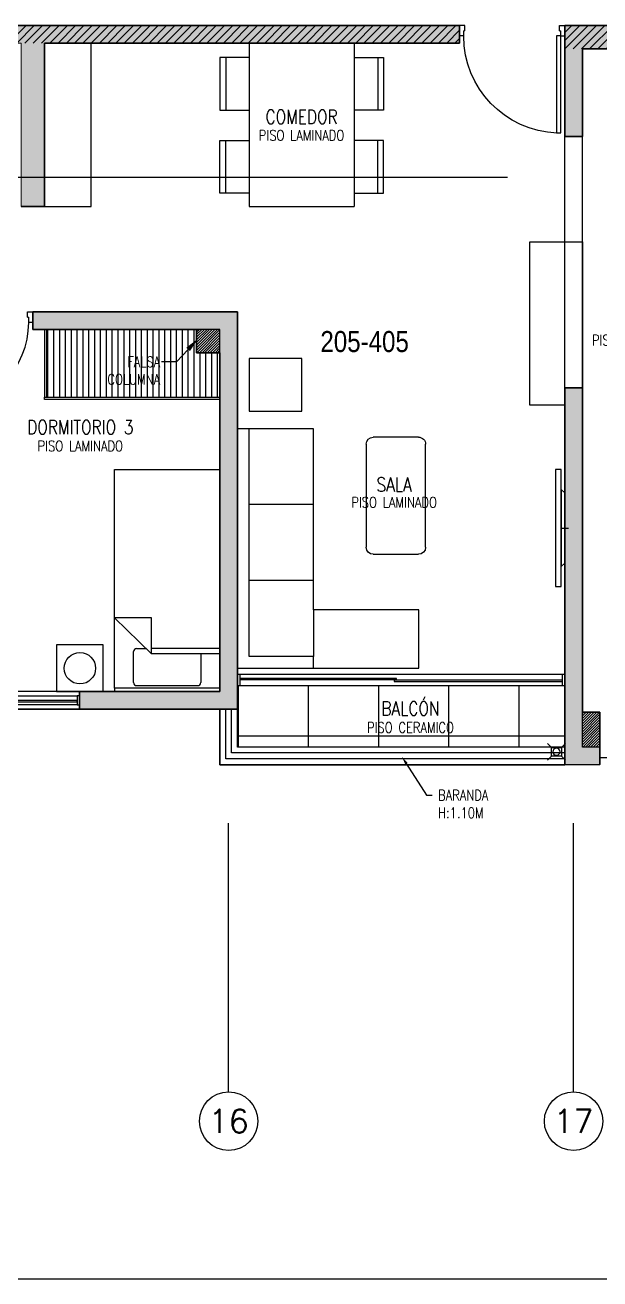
# Model space of a CAD drawing. Header units: millimetres. Extents: x 98 to 155, y -181 to 127.
# Drawn here: x 134.93 to 139.84, y 57.3 to 68.03 of the extents above; entities that cross this region are included whole.
import ezdxf
from ezdxf import colors
from ezdxf.entities.mleader import LeaderData, LeaderLine
from ezdxf.enums import TextEntityAlignment as Align
from ezdxf.math import Vec2, Vec3

# ---------------------------------------------------------------- set-up
doc = ezdxf.new("R2010")
doc.units = ezdxf.units.MM
doc.header["$LTSCALE"] = 15
for name, pattern in [('CENTER', [2, 1.25, -0.25, 0.25, -0.25]), ('HIDDEN2', [0.1875, 0.125, -0.0625]), ('PHANTOM', [63.5, 31.75, -6.35, 6.35, -6.35, 6.35, -6.35]), ('PHANTOM2', [1.25, 0.625, -0.125, 0.125, -0.125, 0.125, -0.125]), ('X-REF_DP_Arquitectura$0$HIDDEN', [0.375, 0.25, -0.125])]:
    doc.linetypes.add(name, pattern=pattern)
doc.layers.get('0').update_dxf_attribs({"color": 250})
for name, color, linetype in [('A-BARANDAS', 250, 'Continuous'), ('A-CORTE', 250, 'CENTER'), ('A-EJES', 250, 'PHANTOM'), ('A-HATCH', 250, 'Continuous'), ('A-MOBILIARIO', 250, 'Continuous'), ('A-MURO BAJO', 250, 'Continuous'), ('A-NUMERACIONDEP', 251, 'Continuous'), ('A-PROYECCIONES INT.', 250, 'HIDDEN2'), ('A-TEXTO-ACABADO PISO', 250, 'Continuous'), ('A_30_DispositivosSanit', 250, 'Continuous'), ('A_50_TextoAmbiente', 252, 'Continuous'), ('A_50_TextoIndicaciones', 250, 'Continuous'), ('A_50_Vigas', 250, 'X-REF_DP_Arquitectura$0$HIDDEN'), ('A_60_HatchEstructuras', 250, 'Continuous'), ('DLP_MOBILIARIO FIJO', 250, 'Continuous'), ('L13 Texto Grande', 150, 'Continuous'), ('MURO CF 60', 250, 'Continuous')]:
    doc.layers.add(name, color=color, linetype=linetype)
doc.layers.add('A-MUROS', color=252, linetype='Continuous', lineweight=30)
doc.layers.add('A_20_Estructuras', color=250, linetype='Continuous', lineweight=18)
doc.styles.add('R80', font='ARIALN.TTF', dxfattribs={"height": 2.03})
doc.styles.add('ROMANS', font='romans.shx', dxfattribs={"width": 0.8})
doc.styles.add('TXT_COTAS', font='romans.shx', dxfattribs={"width": 0.8})
pattern_1 = [(45, (128.67167, 43.02965), (-0.03535534, 0.03535534), [])]

# ---------------------------------------------------------------- blocks, each defined once
blk = doc.blocks.new('EF-P2-P4')
at = {"layer": 'A_60_HatchEstructuras'}
h = blk.add_hatch(color=256, dxfattribs=at)
h.dxf.hatch_style = 1
h.paths.add_polyline_path([(25.88, -7.675), (28.4, -7.675), (28.4, -9.075), (28.55, -9.075), (28.55, -7.675), (31.9, -7.675), (31.9, -9.075), (32.1, -9.075), (32.1, -7.675), (35.65, -7.675), (35.65, -7.525), (25.68, -7.525), (25.68, -9.075), (27.65, -9.075), (27.65, -8.925), (25.88, -8.925)])
h.paths.add_polyline_path([(26.45, -4.925), (28.1, -4.925), (28.1, -4.775), (25.905, -4.775), (25.905, -4.925), (26.25, -4.925), (26.25, -6.325), (35.65, -6.325), (35.65, -6.175), (32.1, -6.175), (32.1, -4.775), (31.9, -4.775), (31.9, -6.175), (29, -6.175), (29, -4.775), (28.85, -4.775), (28.85, -6.175), (26.45, -6.175)])
h = blk.add_hatch(color=256, dxfattribs=at)
h.dxf.hatch_style = 1
h.paths.add_polyline_path([(38.35, -8.6), (40, -8.6), (40, -7.9), (39.85, -7.9), (39.85, -8.4), (38.35, -8.4), (38.35, -7.525), (36.55, -7.525), (36.55, -8.475), (36.7, -8.475), (36.7, -7.725), (38.2, -7.725), (38.2, -13.79), (38.35, -13.79)])
h.paths.add_polyline_path([(36.7, -10.625), (36.55, -10.625), (36.55, -13.85), (36.85, -13.85), (36.85, -13.7), (36.7, -13.7)])
h.paths.add_polyline_path([(40, -10.35), (39.85, -10.35), (39.85, -13.7), (39.7, -13.7), (39.7, -13.85), (40, -13.85)])
h = blk.add_hatch(color=256, dxfattribs=at)
h.dxf.hatch_style = 1
h.paths.add_polyline_path([(28.65, -10.125), (30.25, -10.125), (30.25, -9.975), (28.5, -9.975), (28.5, -13.375), (29.85, -13.375), (29.85, -13.225), (28.65, -13.225)])
h.paths.add_polyline_path([(31.2, -9.975), (31.05, -9.975), (31.05, -13.375), (31.2, -13.375)])
h.paths.add_polyline_path([(33.75, -9.975), (32, -9.975), (32, -10.125), (33.6, -10.125), (33.6, -13.225), (32.4, -13.225), (32.4, -13.375), (33.75, -13.375)])
at = {"layer": 'A_20_Estructuras'}
for points in [[(25.88, -7.675), (28.4, -7.675), (28.4, -9.075), (28.55, -9.075), (28.55, -7.675), (31.9, -7.675), (31.9, -9.075), (32.1, -9.075), (32.1, -7.675), (35.65, -7.675), (35.65, -7.525), (25.68, -7.525), (25.68, -9.075), (27.65, -9.075), (27.65, -8.925), (25.88, -8.925)], [(38.35, -8.6), (40, -8.6), (40, -7.9), (39.85, -7.9), (39.85, -8.4), (38.35, -8.4), (38.35, -7.525), (36.55, -7.525), (36.55, -8.475), (36.7, -8.475), (36.7, -7.725), (38.2, -7.725), (38.2, -13.79), (38.35, -13.79)], [(33.75, -9.975), (32, -9.975), (32, -10.125), (33.6, -10.125), (33.6, -13.225), (32.4, -13.225), (32.4, -13.375), (33.75, -13.375)], [(36.7, -10.625), (36.55, -10.625), (36.55, -13.85), (36.85, -13.85), (36.85, -13.7), (36.7, -13.7)]]:
    blk.add_lwpolyline(points, close=True, dxfattribs=at)
at = {"layer": 'A_50_Vigas'}
for p, q in [((31.2, -13.375), (32.4, -13.375)), ((38.2, -13.79), (36.85, -13.79))]:
    blk.add_line(p, q, dxfattribs=at)
for points in [[(36.55, -10.625), (36.55, -8.475)], [(36.7, -10.625), (36.7, -8.475)], [(33.6, -13.375), (33.6, -13.85), (36.55, -13.85)]]:
    blk.add_lwpolyline(points, dxfattribs=at)
blk = doc.blocks.new('A$C72FD42DB')
for p, q in [((0.325, 1.4, 0), (1.225, 1.4, 0)), ((0.325, 0), (0.325, 1.4, 0)), ((1.225, 0), (1.225, 1.4, 0)), ((0.325, 0), (1.225, 0))]:
    blk.add_line(p, q)
for points in [[(0.325, 1.285), (0.075, 1.285), (0.075, 0.835), (0.325, 0.835)], [(0.125, 1.285), (0.125, 0.835)], [(1.225, 1.285), (1.475, 1.285), (1.475, 0.835), (1.225, 0.835)], [(1.425, 1.285), (1.425, 0.835)], [(0.325, 0.125), (0.075, 0.125), (0.075, 0.575), (0.325, 0.575)], [(0.125, 0.125), (0.125, 0.575)], [(1.225, 0.125), (1.475, 0.125), (1.475, 0.575), (1.225, 0.575)], [(1.425, 0.125), (1.425, 0.575)]]:
    blk.add_lwpolyline(points)
blk = doc.blocks.new('A$C4BFA03A9')
for points in [[(0.06, -0.5), (0.11, -0.5), (0.11, 0.5), (0.06, 0.5)], [(0.03, -0.3), (0.06, -0.33), (0.06, 0.33), (0.03, 0.3)]]:
    blk.add_lwpolyline(points, close=True)
at = {"layer": 'A-PROYECCIONES INT.', "ltscale": 0.15}
blk.add_line((0.06, 0), (0, 0), dxfattribs=at)
blk = doc.blocks.new('1 PLAZA')
for p, q in [((-0.286, -0.322), (-0.286, -0.078)), ((-0.259, -0.051), (0.262, -0.051)), ((0.289, -0.078), (0.289, -0.342)), ((-0.45, -0.322), (0.136, -0.322)), ((0.136, -0.371), (-0.45, -0.371)), ((0.45, -0.632), (0.136, -0.322)), ((0.136, -0.322), (0.136, -0.632)), ((0.262, -0.368), (0.183, -0.368)), ((0.136, -0.632), (0.45, -0.632))]:
    blk.add_line(p, q)
at = {"extrusion": (4.49068e-08, -3.60286e-08, 1), "elevation": 0}
blk.add_lwpolyline([(-0.45, -0.029), (0.45, -0.029), (0.45, 0), (-0.45, 0)], close=True, dxfattribs=at)
blk.add_lwpolyline([(-0.45, -1.9), (-0.45, -0.029), (0.45, -0.029), (0.45, -1.9)], close=True)
for centre, start, end in [((-0.259, -0.078), 90, 180), ((0.262, -0.078), 0, 90), ((0.262, -0.342), 270, 0)]:
    blk.add_arc(centre, 0.0267, start, end)
blk = doc.blocks.new('VELADOR')
blk.add_lwpolyline([(0, 0.4), (0, 0), (0.4, 0), (0.4, 0.4)], close=True)
blk.add_circle((0.2, 0.2), 0.134)
blk = doc.blocks.new('*U144')
for p, q in [((0.01, 0.755), (0.01, 0.8)), ((0.055, 0.755), (0.01, 0.755)), ((0.1, 0.765), (0.055, 0.765)), ((0.055, 0.755), (0.055, 0.765)), ((0.1, 0.765), (0.1, 0.8)), ((0.055, 0.045), (0.01, 0.045)), ((0.01, 0.045), (0.01, 0)), ((0.055, 0.045), (0.055, 0.035)), ((0.1, 0.035), (0.055, 0.035)), ((0.1, 0.035), (0.1, 0))]:
    blk.add_line(p, q)
blk.add_lwpolyline([(0.83, 0.07), (0.83, 0.035), (0.1, 0.035), (0.1, 0.07)], close=True)
at = {"linetype": 'HIDDEN2'}
blk.add_arc((0.1, 0.034), 0.731, 2.2301, 89.9672, dxfattribs=at)
blk = doc.blocks.new('VP.120')
at = {"layer": 'A-MURO BAJO'}
for p, q in [((0, 0), (1.2, 0)), ((0, -0.15), (1.2, -0.15))]:
    blk.add_line(p, q, dxfattribs=at)
at = {"layer": 'DLP_MOBILIARIO FIJO', "color": 251}
for p, q in [((0.02, -0.038), (1.18, -0.038)), ((1.18, -0.113), (0.02, -0.113))]:
    blk.add_line(p, q, dxfattribs=at)
at = {"layer": 'DLP_MOBILIARIO FIJO', "color": 6}
for points in [[(0, -0.113), (0.02, -0.113), (0.02, -0.038), (0, -0.038)], [(1.2, -0.113), (1.18, -0.113), (1.18, -0.038), (1.2, -0.038)]]:
    blk.add_lwpolyline(points, close=True, dxfattribs=at)
at = {"layer": 'DLP_MOBILIARIO FIJO', "elevation": 0}
for points in [[(0.61, -0.063), (0.02, -0.063), (0.02, -0.073), (0.61, -0.073)], [(0.59, -0.088), (1.18, -0.088), (1.18, -0.078), (0.59, -0.078)]]:
    blk.add_lwpolyline(points, close=True, dxfattribs=at)
blk = doc.blocks.new('*U145')
for p, q in [((0.01, 0.855), (0.01, 0.9)), ((0.1, 0.865), (0.055, 0.865)), ((0.055, 0.855), (0.055, 0.865)), ((0.1, 0.865), (0.1, 0.9)), ((0.055, 0.855), (0.01, 0.855)), ((0.055, 0.045), (0.01, 0.045)), ((0.01, 0.045), (0.01, 0)), ((0.055, 0.045), (0.055, 0.035)), ((0.1, 0.035), (0.055, 0.035)), ((0.1, 0.035), (0.1, 0))]:
    blk.add_line(p, q)
blk.add_lwpolyline([(0.93, 0.07), (0.93, 0.035), (0.1, 0.035), (0.1, 0.07)], close=True)
at = {"linetype": 'HIDDEN2'}
blk.add_arc((0.1, 0.034), 0.831, 2.2301, 89.9672, dxfattribs=at)
blk = doc.blocks.new('SOFA SEC')
for p, q in [((0, 0.65), (0.1, 0.65)), ((0.1, 0.65), (0.1, 0.1)), ((0.5, 0.65), (0.1, 0.65)), ((0.75, 0.65), (0.75, 0.1)), ((1.4, 0.65), (1.4, 0.1)), ((0.1, 0.1), (2.05, 0.1))]:
    blk.add_line(p, q)
blk.add_lwpolyline([(0.5, 1.55), (0.5, 0.65), (2.05, 0.65), (2.05, 0), (0, 0), (0, 1.55)], close=True)
blk = doc.blocks.new('MESA CENTRO')
for p, q in [((-0.194, 0), (0.194, 0)), ((-0.254, -0.942), (-0.254, -0.06)), ((0.254, -0.06), (0.254, -0.942)), ((0.194, -1.002), (-0.194, -1.002))]:
    blk.add_line(p, q)
for centre, start, end in [((-0.194, -0.06), 90, 180), ((0.194, -0.06), 0, 90), ((-0.194, -0.942), 180, 270), ((0.194, -0.942), 270, 0)]:
    blk.add_arc(centre, 0.06, start, end)
blk = doc.blocks.new('balcon')
at = {"layer": 'A-HATCH'}
h = blk.add_hatch(dxfattribs=at)
h.set_pattern_fill('_USER', color=256, scale=0.6, double=1, pattern_type=0)
h.set_pattern_definition([(0, (25.75, 0.15), (0, 0.6), []), (90, (25.75, 0.15), (-0.6, 4e-17), [])])
h.paths.add_polyline_path([(22.95, 0.15), (22.95, 0.675), (25.75, 0.675), (25.75, 0.15)])
at = {"layer": 'A-BARANDAS', "elevation": 0}
for points in [[(25.75, 0.05), (22.85, 0.05), (22.85, 0.475)], [(25.75, 0.1), (22.9, 0.1), (22.9, 0.475)]]:
    blk.add_lwpolyline(points, dxfattribs=at)
at = {"layer": 'A-MURO BAJO'}
blk.add_line((22.8, 0), (22.8, 0.475), dxfattribs=at)
at = {"layer": 'A-MURO BAJO', "elevation": 0}
blk.add_lwpolyline([(25.75, 0.15), (22.95, 0.15), (22.95, 0.475)], dxfattribs=at)
at = {"layer": 'A-MURO BAJO'}
blk.add_lwpolyline([(25.75, 0), (22.8, 0)], dxfattribs=at)
blk = doc.blocks.new('_Dot')
at = {"color": 0, "linetype": 'ByBlock', "lineweight": -2}
blk.add_line((-0.5, 0), (-1, 0), dxfattribs=at)
at = {"color": 0, "linetype": 'ByBlock', "const_width": 0.5}
blk.add_lwpolyline([(-0.25, 0, 1), (0.25, 0, 1)], format="xyb", close=True, dxfattribs=at)
blk = doc.blocks.new('Ejes_Torre C')
at = {"layer": 'A-EJES', "linetype": 'PHANTOM2'}
for points in [[(35.025, -2.8), (35.025, -0.5)], [(37.975, -2.8), (37.975, -0.5)]]:
    blk.add_lwpolyline(points, dxfattribs=at)
at = {"layer": 'A-EJES', "linetype": 'Continuous'}
for centre in [(35.025, -3.05), (37.975, -3.05)]:
    blk.add_circle(centre, 0.25, dxfattribs=at)
at = {"layer": 'A-EJES', "linetype": 'Continuous', "style": 'ROMANS'}
for s, p in [('16', (35.025, -3.05)), ('17', (37.975, -3.05))]:
    blk.add_text(s, height=0.2, dxfattribs=at).set_placement(p, align=Align.MIDDLE_CENTER)
blk = doc.blocks.new('Cortes-Elev.')
at = {"layer": 'A-CORTE', "linetype": 'CENTER', "ltscale": 0.5}
blk.add_lwpolyline([(-1.966, 27.228), (51.86, 27.228)], dxfattribs=at)
blk = doc.blocks.new('0-sumidero')
for p, q in [((-0.042, 0.038), (-0.076, 0.072)), ((0.043, 0.038), (-0.042, 0.038)), ((-0.042, 0.038), (-0.042, -0.037)), ((0.043, 0.038), (0.078, 0.072)), ((0.043, -0.037), (0.043, 0.038)), ((-0.042, -0.037), (-0.076, -0.071)), ((-0.042, -0.037), (0.043, -0.037)), ((0.043, -0.037), (0.078, -0.071))]:
    blk.add_line(p, q)
blk.add_circle((0, 0), 0.0303)
blk = doc.blocks.new('sum')
at = {"layer": 'A_30_DispositivosSanit', "rotation": 45.00000007321594}
blk.add_blockref('0-sumidero', (0, 0), dxfattribs=at)

msp = doc.modelspace()

# ---------------------------------------------------------------- hatches: boundary and pattern name
at = {"layer": 'A-HATCH'}
h = msp.add_hatch(dxfattribs=at)
h.set_pattern_fill('ANSI31', color=256, scale=0.005)
h.set_pattern_definition([(45, (168.121364, -31.864566), (-0.0112253202, 0.0112253202), [])])
h.paths.add_polyline_path([(136.5917, 65.2299), (136.3917, 65.2299), (136.3917, 65.4299), (136.5917, 65.4299)])
h = msp.add_hatch(dxfattribs=at)
h.set_pattern_fill('ANSI31', color=256, scale=0.005, angle=180)
h.set_pattern_definition([(225, (101.641672, 64.504965), (0.01122532, -0.01122532), [])])
h.paths.add_polyline_path([(139.6917, 62.155), (139.8417, 62.155), (139.8417, 61.855), (139.6917, 61.8549)])
at = {"layer": 'DLP_MOBILIARIO FIJO'}
h = msp.add_hatch(dxfattribs=at)
h.set_pattern_fill('_USER', color=256, scale=0.05, angle=270, pattern_type=0)
h.set_pattern_definition([(270, (106.07167, 61.32497), (0.05, -9e-18), [])])
h.paths.add_polyline_path([(135.1117, 64.8499), (135.1117, 65.4299), (136.3917, 65.4299), (136.3917, 65.2299), (136.5917, 65.2299), (136.5917, 64.8499)])
at = {"layer": 'MURO CF 60'}
h = msp.add_hatch(dxfattribs=at)
h.set_pattern_fill('_USER', color=256, scale=0.05, angle=45, pattern_type=0)
h.set_pattern_definition(pattern_1)
h.paths.add_polyline_path([(131.6932, 68.0299), (131.6932, 67.8799), (138.6417, 67.8799), (138.6417, 68.0299)])
h = msp.add_hatch(dxfattribs=at)
h.set_pattern_fill('_USER', color=256, scale=0.05, angle=45, pattern_type=0)
h.set_pattern_definition(pattern_1)
h.paths.add_polyline_path([(142.9917, 67.655), (142.9917, 66.9549), (141.1917, 66.9549), (141.1917, 67.8299), (139.5417, 67.8299), (139.5417, 68.0299), (141.3417, 68.0299), (141.3417, 67.155), (142.8417, 67.155), (142.8417, 67.655)])

# ---------------------------------------------------------------- linework, layer by layer
at = {"layer": 'A-HATCH'}
msp.add_lwpolyline([(139.6917, 62.155), (139.8417, 62.155), (139.8417, 61.855), (139.6917, 61.8549)], close=True, dxfattribs=at)
at = {"layer": 'A-MOBILIARIO', "elevation": 0}
msp.add_lwpolyline([(137.2917, 64.7299), (137.2917, 65.1799), (136.8417, 65.1799), (136.8417, 64.7299)], close=True, dxfattribs=at)
at = {"layer": 'A-MURO BAJO'}
for p, q in [((136.7617, 62.4799, 0), (139.5217, 62.4799, 0)), ((139.5217, 62.3799, 0), (136.7617, 62.3799, 0))]:
    msp.add_line(p, q, dxfattribs=at)
at = {"layer": 'A-MURO BAJO', "elevation": 0}
msp.add_lwpolyline([(135.0917, 66.4799), (135.4917, 66.4799), (135.4917, 67.8799), (135.0917, 67.8799)], close=True, dxfattribs=at)
msp.add_lwpolyline([(139.5417, 64.7799), (139.2417, 64.7799), (139.2417, 66.1799), (139.6917, 66.1799), (139.6917, 64.9299), (139.5417, 64.9299), (139.5417, 64.8299)], dxfattribs=at)
at = {"layer": 'A-MUROS'}
for p, q in [((128.6717, 68.0299), (138.6417, 68.0299)), ((138.6417, 67.8799), (138.6417, 68.0299)), ((139.5417, 68.0299), (141.3417, 68.0299)), ((139.5417, 67.0799), (139.5417, 68.0299)), ((135.0917, 67.8799), (138.6417, 67.8799)), ((135.0917, 66.4799), (135.0917, 67.8799)), ((139.6917, 67.8299), (141.1917, 67.8299)), ((139.6917, 67.0799), (139.6917, 67.8299)), ((139.5417, 67.0799), (139.6917, 67.0799)), ((134.8917, 66.4799), (135.0917, 66.4799)), ((134.9917, 65.4299), (134.9917, 65.5799)), ((136.7417, 65.5799), (134.9917, 65.5799)), ((136.7417, 62.1799), (136.7417, 65.5799)), ((136.3917, 65.4299), (134.9917, 65.4299)), ((136.3917, 65.4299), (136.3917, 65.2299)), ((136.3917, 65.2299), (136.5917, 65.2299)), ((136.5917, 62.3299), (136.5917, 65.2299)), ((139.5417, 64.9299), (139.5417, 61.7049)), ((139.6917, 64.9299), (139.5417, 64.9299)), ((139.6917, 62.155), (139.6917, 64.9299)), ((135.3917, 62.1799), (135.3917, 62.3299)), ((136.5917, 62.3299), (135.3917, 62.3299)), ((136.7417, 62.1799), (135.3917, 62.1799)), ((139.8417, 62.155), (139.6917, 62.155)), ((139.8417, 61.705), (139.8417, 62.155)), ((139.5417, 61.7049), (139.8417, 61.705))]:
    msp.add_line(p, q, dxfattribs=at)
at = {"layer": 'A-PROYECCIONES INT.'}
msp.add_line((139.5417, 68.0299, 0), (139.5417, 68.0299, 0), dxfattribs=at)
at = {"layer": 'DLP_MOBILIARIO FIJO', "elevation": 0}
for points in [[(135.1117, 65.4299), (135.0917, 65.4299), (135.0917, 64.8499), (135.1117, 64.8499)], [(135.0917, 64.8299), (135.0917, 64.8499), (136.5917, 64.8499), (136.5917, 64.8299)], [(136.7417, 62.4799), (136.7617, 62.4799), (136.7617, 62.3799), (136.7417, 62.3799)], [(138.1017, 62.4424), (136.7617, 62.4424), (136.7617, 62.4324), (138.1017, 62.4324)], [(139.5217, 62.4799), (139.5417, 62.4799), (139.5417, 62.3799), (139.5217, 62.3799)], [(138.0817, 62.4174), (139.5217, 62.4174), (139.5217, 62.4274), (138.0817, 62.4274)]]:
    msp.add_lwpolyline(points, close=True, dxfattribs=at)
at = {"layer": 'DLP_MOBILIARIO FIJO'}
msp.add_lwpolyline([(136.5917, 65.4299), (135.1117, 65.4299), (135.1117, 64.8499), (136.5917, 64.8499)], close=True, dxfattribs=at)
at = {"layer": 'L13 Texto Grande'}
msp.add_lwpolyline([(101.6417, 57.3047), (144.2178, 57.3047)], dxfattribs=at)

# ---------------------------------------------------------------- block references
msp.add_blockref('EF-P2-P4', (102.9917, 75.5547))
at = {"rotation": 180}
msp.add_blockref('VP.120', (135.3917, 62.1799, 0), dxfattribs=at)
at = {"layer": 'A-CORTE'}
msp.add_blockref('Cortes-Elev.', (101.6417, 39.505), dxfattribs=at)
at = {"layer": 'A-EJES'}
msp.add_blockref('Ejes_Torre C', (101.6417, 61.7049), dxfattribs=at)
at = {"layer": 'A-MOBILIARIO', "xscale": -1}
for name, p, rotation in [('*U145', (139.5417, 68.0399, 0), 90), ('A$C72FD42DB', (136.5162, 67.8799, 0), 180), ('SOFA SEC', (136.7417, 62.5299, 0), 270.0004328521019), ('MESA CENTRO', (138.097, 64.5071, 0), 2.257911114078581e-05)]:
    msp.add_blockref(name, p, dxfattribs=dict(at, rotation=rotation))
at = {"layer": 'A-MOBILIARIO'}
for name, p, rotation in [('*U144', (134.1917, 65.5899, 0), 270), ('A$C4BFA03A9', (139.5717, 63.7299, 0), 180)]:
    msp.add_blockref(name, p, dxfattribs=dict(at, rotation=rotation))
at = {"layer": 'A-MOBILIARIO', "extrusion": (-4.49068e-08, 3.60286e-08, -1), "xscale": -1, "zscale": -1, "rotation": 180}
for name, p in [('1 PLAZA', (-136.1417, 62.3299, 0)), ('VELADOR', (-135.5946, 62.7299, 0))]:
    msp.add_blockref(name, p, dxfattribs=at)
at = {"layer": 'A-MUROS'}
msp.add_blockref('balcon', (113.7917, 61.7049), dxfattribs=at)
at = {"layer": 'A_30_DispositivosSanit', "xscale": -1, "rotation": 224.5785498058031}
msp.add_blockref('sum', (139.4703, 61.8153, 0), dxfattribs=at)

# ---------------------------------------------------------------- texts
at = {"layer": 'A-TEXTO-ACABADO PISO', "char_height": 0.09, "attachment_point": 2, "rotation": 359.99998, "style": 'ROMANS'}
for s, width, insert in [('PISO LAMINADO', 1.20225, (137.2904, 67.1347)), ('PISO CERAMICO', 1.20225, (140.1454, 65.3827)), ('PISO LAMINADO', 1.20225, (135.3979, 64.4762)), ('PISO LAMINADO', 1.034523, (138.0818, 63.9946, 0))]:
    msp.add_mtext_dynamic_manual_height_columns(s, width=width, gutter_width=12.5, heights=[0], dxfattribs=dict(at, insert=insert))
at = {"layer": 'A-TEXTO-ACABADO PISO', "insert": (138.2219, 62.068), "char_height": 0.09, "attachment_point": 2, "style": 'ROMANS'}
msp.add_mtext_dynamic_manual_height_columns('PISO CERAMICO', width=1.20225, gutter_width=12.5, heights=[0], dxfattribs=at)
at = {"layer": 'A_50_TextoAmbiente', "style": 'ROMANS', "width": 0.8}
for s, p in [('COMEDOR', (137.2905, 67.1883)), ('DORMITORIO 3', (135.3981, 64.5331)), ('SALA', (138.0817, 64.0435, 0)), ('BALCÓN', (138.2217, 62.1247, 0))]:
    msp.add_text(s, height=0.12, dxfattribs=at).set_placement(p, align=Align.CENTER)

# ---------------------------------------------------------------- leaders
at = {"layer": 'A-NUMERACIONDEP'}
ml = msp.add_multileader_mtext('Standard', dxfattribs=at)
ml.set_content('205-405', color=256, style='R80')
ml.set_leader_properties(color=256)
ml.set_arrow_properties(name='DOT')
ml.build(insert=Vec2(0, 0))
ml.multileader.update_dxf_attribs({"leader_type": 0, "has_text_frame": 1, "text_left_attachment_type": 2, "text_right_attachment_type": 2, "dogleg_length": 0.36, "arrow_head_size": 0.06, "scale": 0.06})
ctx = ml.context
ctx.base_point, ctx.scale, ctx.char_height, ctx.arrow_head_size, ctx.landing_gap_size, ctx.plane_origin = Vec3(137.3983, 65.3236), 0.06, 0.18, 0.06, 0.06, Vec3(136.4975, 65.3192)
ctx.left_attachment, ctx.right_attachment, ctx.text_align_type = 2, 2, 1
notes = []
notes.append((ctx, [(0, (1, 1, 0), (138.3523, 65.3236), (-1, 0), 0.0917, [(0, [(138.6388, 65.6725)], 0, [])])]))
ctx.mtext.insert, ctx.mtext.width, ctx.mtext.alignment, ctx.mtext.flow_direction = Vec3(137.8295, 65.4155), 0.461923, 2, 5
at = {"layer": 'A_50_TextoIndicaciones'}
ml = msp.add_multileader_mtext('Standard', dxfattribs=at)
ml.set_content('FALSA COLUMNA', color=256, style='ROMANS')
ml.set_leader_properties(color=7)
ml.build(insert=Vec2(0, 0))
ml.multileader.update_dxf_attribs({"dogleg_length": 1.3073, "arrow_head_size": 0.13, "scale": 0.1})
ctx = ml.context
ctx.base_point, ctx.scale, ctx.char_height, ctx.arrow_head_size, ctx.landing_gap_size, ctx.plane_origin = Vec3(135.5841, 65.1524), 0.1, 0.09, 0.13, 0.01, Vec3(136.3056, 64.1691)
ctx.text_align_type = 2
notes.append((ctx, [(0, (1, 1, 0), (136.2217, 65.1524), (-1, 0), 0.1307, [(0, [(136.4078, 65.3534)], 0, [])])]))
ctx.mtext.insert, ctx.mtext.width, ctx.mtext.defined_height, ctx.mtext.alignment, ctx.mtext.flow_direction = Vec3(136.081, 65.1974), 0.532149, 0.5349, 3, 5
ml = msp.add_multileader_mtext('Standard', dxfattribs=at)
ml.set_content('\\pxsm1;BARANDA \\P\\pt16;H:1.10M', color=256, style='TXT_COTAS')
ml.set_leader_properties(color=256)
ml.build(insert=Vec2(0, 0))
ml.multileader.update_dxf_attribs({"dogleg_length": 0.05, "arrow_head_size": 0.07})
ctx = ml.context
ctx.base_point, ctx.char_height, ctx.arrow_head_size, ctx.landing_gap_size, ctx.plane_origin = Vec3(138.4083, 61.4434), 0.09, 0.07, 0.05, Vec3(137.9986, 61.8604)
notes.append((ctx, [(0, (1, 1, 0), (138.3583, 61.4434), (1, 0), 0.05, [(0, [(138.1485, 61.7738)], 0, [])])]))
ctx.mtext.insert, ctx.mtext.width, ctx.mtext.defined_height, ctx.mtext.flow_direction = Vec3(138.4583, 61.4884), 1.102183, 0.8046, 5
for ctx, leaders in notes:
    for number, flags, end, landing, length, lines in leaders:
        leader = LeaderData()
        leader.index, (leader.has_last_leader_line, leader.has_dogleg_vector, leader.attachment_direction) = number, flags
        leader.last_leader_point, leader.dogleg_vector, leader.dogleg_length = Vec3(end), Vec3(landing), length
        for number, points, colour, breaks in lines:
            line = LeaderLine()
            line.index, line.vertices, line.color, line.breaks = number, Vec3.list(points), colors.encode_raw_color(colour), breaks
            leader.lines.append(line)
        ctx.leaders.append(leader)

doc.saveas('drawing.dxf')
